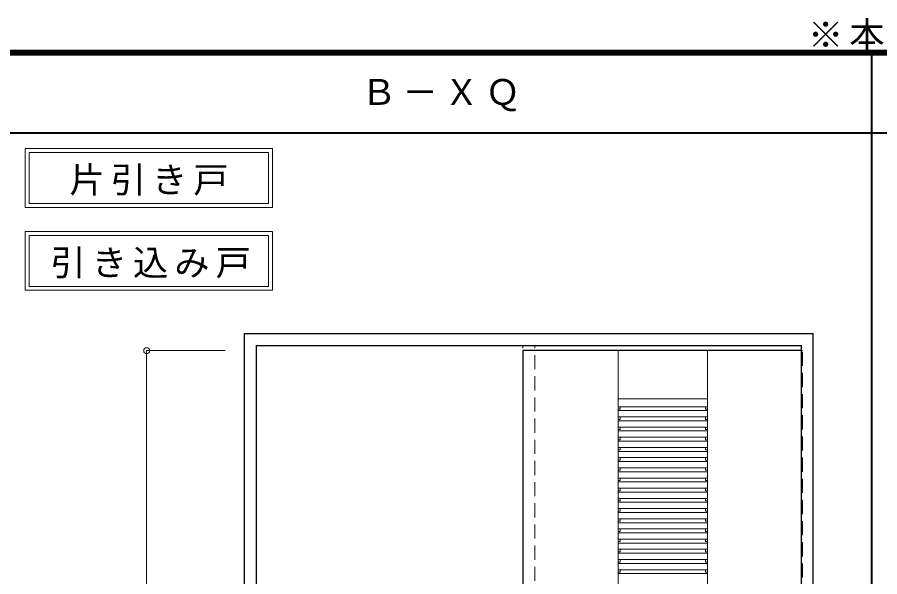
# Model space of a CAD drawing. Units: millimetres, scale not verified. Extents: x -6000 to 5700, y -4307 to 4260.
# Drawn here: x -502 to 1698, y 2832 to 4260 of the extents above; entities that cross this region are included whole.
import ezdxf

# ---------------------------------------------------------------- set-up
doc = ezdxf.new("R2010")
doc.units = ezdxf.units.MM
doc.header["$LTSCALE"] = 30
doc.header["$PDMODE"] = 32
doc.header["$PDSIZE"] = 15
doc.linetypes.add('DASHED1', pattern=[1.8, 1.2, -0.6])
for name, color, linetype, lineweight in [('0-2_扉', 4, 'DASHED1', 9), ('0-3_仕上げ', 4, 'Continuous', 9), ('0-4_枠', 3, 'Continuous', 25), ('0-A_文字', 7, 'Continuous', 18), ('0-B_寸法', 7, 'Continuous', 9), ('F-1_枠', 6, 'Continuous', 40)]:
    doc.layers.add(name, color=color, linetype=linetype, lineweight=lineweight)
doc.styles.add('ＭＳ ゴシック', font='')
doc.styles.get('ＭＳ ゴシック').set_extended_font_data('MS Gothic')

msp = doc.modelspace()

# ---------------------------------------------------------------- linework, layer by layer
at = {"layer": '0-2_扉', "color": 3, "linetype": 'Continuous', "lineweight": 25}
for p, q in [((1498, 3409.5), (788, 3409.5)), ((788, 3409.5), (788, 1426.5))]:
    msp.add_line(p, q, dxfattribs=at)
at = {"layer": '0-2_扉'}
for p, q in [((788, 3409.5), (788, 3405.5)), ((1498, 3409.5), (1501, 3409.5))]:
    msp.add_line(p, q, dxfattribs=at)
msp.add_lwpolyline([(1498, 1426.5), (1501, 1426.5), (1501, 3409.5)], dxfattribs=at)
at = {"layer": '0-3_仕上げ', "color": 7, "lineweight": 18}
for p, q in [((1030.5, 1426.5), (1030.5, 3409.5)), ((1258.5, 1426.5), (1258.5, 3409.5)), ((1030.5, 3286.5), (1258.5, 3286.5))]:
    msp.add_line(p, q, dxfattribs=at)
at = {"layer": '0-3_仕上げ'}
for p, q in [((1030.5, 3266.5), (1258.5, 3266.5)), ((1030.5, 3260.08), (1035.5, 3260.08)), ((1030.5, 3256.5), (1258.5, 3256.5)), ((1035.5, 3266.5), (1035.5, 3260.08)), ((1253.5, 3266.5), (1253.5, 3260.08)), ((1253.5, 3260.08), (1258.5, 3260.08)), ((1030.5, 3240.5), (1258.5, 3240.5)), ((1030.5, 3234.08), (1035.5, 3234.08)), ((1035.5, 3240.5), (1035.5, 3234.08)), ((1253.5, 3240.5), (1253.5, 3234.08)), ((1253.5, 3234.08), (1258.5, 3234.08)), ((1030.5, 3230.5), (1258.5, 3230.5)), ((1030.5, 3214.5), (1258.5, 3214.5)), ((1035.5, 3214.5), (1035.5, 3208.08)), ((1253.5, 3214.5), (1253.5, 3208.08)), ((1030.5, 3208.08), (1035.5, 3208.08)), ((1030.5, 3204.5), (1258.5, 3204.5)), ((1253.5, 3208.08), (1258.5, 3208.08)), ((1030.5, 3188.5), (1258.5, 3188.5)), ((1030.5, 3182.08), (1035.5, 3182.08)), ((1030.5, 3178.5), (1258.5, 3178.5)), ((1035.5, 3188.5), (1035.5, 3182.08)), ((1253.5, 3188.5), (1253.5, 3182.08)), ((1253.5, 3182.08), (1258.5, 3182.08)), ((1030.5, 3162.5), (1258.5, 3162.5)), ((1030.5, 3156.08), (1035.5, 3156.08)), ((1030.5, 3152.5), (1258.5, 3152.5)), ((1035.5, 3162.5), (1035.5, 3156.08)), ((1253.5, 3162.5), (1253.5, 3156.08)), ((1253.5, 3156.08), (1258.5, 3156.08)), ((1030.5, 3136.5), (1258.5, 3136.5)), ((1030.5, 3130.08), (1035.5, 3130.08)), ((1030.5, 3126.5), (1258.5, 3126.5)), ((1035.5, 3136.5), (1035.5, 3130.08)), ((1253.5, 3136.5), (1253.5, 3130.08)), ((1253.5, 3130.08), (1258.5, 3130.08)), ((1030.5, 3110.5), (1258.5, 3110.5)), ((1030.5, 3104.08), (1035.5, 3104.08)), ((1035.5, 3110.5), (1035.5, 3104.08)), ((1253.5, 3110.5), (1253.5, 3104.08)), ((1253.5, 3104.08), (1258.5, 3104.08)), ((1030.5, 3100.5), (1258.5, 3100.5)), ((1030.5, 3084.5), (1258.5, 3084.5)), ((1035.5, 3084.5), (1035.5, 3078.08)), ((1253.5, 3084.5), (1253.5, 3078.08)), ((1030.5, 3078.08), (1035.5, 3078.08)), ((1030.5, 3074.5), (1258.5, 3074.5)), ((1030.5, 3058.5), (1258.5, 3058.5)), ((1035.5, 3058.5), (1035.5, 3052.08)), ((1253.5, 3078.08), (1258.5, 3078.08)), ((1253.5, 3058.5), (1253.5, 3052.08)), ((1030.5, 3052.08), (1035.5, 3052.08)), ((1030.5, 3048.5), (1258.5, 3048.5)), ((1253.5, 3052.08), (1258.5, 3052.08)), ((1030.5, 3032.5), (1258.5, 3032.5)), ((1030.5, 3026.08), (1035.5, 3026.08)), ((1030.5, 3022.5), (1258.5, 3022.5)), ((1035.5, 3032.5), (1035.5, 3026.08)), ((1253.5, 3032.5), (1253.5, 3026.08)), ((1253.5, 3026.08), (1258.5, 3026.08)), ((1030.5, 3006.5), (1258.5, 3006.5)), ((1030.5, 3000.08), (1035.5, 3000.08)), ((1030.5, 2996.5), (1258.5, 2996.5)), ((1035.5, 3006.5), (1035.5, 3000.08)), ((1253.5, 3006.5), (1253.5, 3000.08)), ((1253.5, 3000.08), (1258.5, 3000.08)), ((1030.5, 2980.5), (1258.5, 2980.5)), ((1030.5, 2974.08), (1035.5, 2974.08)), ((1030.5, 2970.5), (1258.5, 2970.5)), ((1035.5, 2980.5), (1035.5, 2974.08)), ((1253.5, 2980.5), (1253.5, 2974.08)), ((1253.5, 2974.08), (1258.5, 2974.08)), ((1030.5, 2954.5), (1258.5, 2954.5)), ((1030.5, 2948.08), (1035.5, 2948.08)), ((1035.5, 2954.5), (1035.5, 2948.08)), ((1253.5, 2954.5), (1253.5, 2948.08)), ((1253.5, 2948.08), (1258.5, 2948.08)), ((1030.5, 2944.5), (1258.5, 2944.5)), ((1030.5, 2928.5), (1258.5, 2928.5)), ((1035.5, 2928.5), (1035.5, 2922.08)), ((1253.5, 2928.5), (1253.5, 2922.08)), ((1030.5, 2922.08), (1035.5, 2922.08)), ((1030.5, 2918.5), (1258.5, 2918.5)), ((1253.5, 2922.08), (1258.5, 2922.08)), ((1030.5, 2902.5), (1258.5, 2902.5)), ((1030.5, 2896.08), (1035.5, 2896.08)), ((1030.5, 2892.5), (1258.5, 2892.5)), ((1035.5, 2902.5), (1035.5, 2896.08)), ((1253.5, 2902.5), (1253.5, 2896.08)), ((1253.5, 2896.08), (1258.5, 2896.08)), ((1030.5, 2876.5), (1258.5, 2876.5)), ((1030.5, 2870.08), (1035.5, 2870.08)), ((1030.5, 2866.5), (1258.5, 2866.5)), ((1035.5, 2876.5), (1035.5, 2870.08)), ((1253.5, 2876.5), (1253.5, 2870.08)), ((1253.5, 2870.08), (1258.5, 2870.08)), ((1030.5, 2850.5), (1258.5, 2850.5)), ((1030.5, 2844.08), (1035.5, 2844.08)), ((1030.5, 2840.5), (1258.5, 2840.5)), ((1035.5, 2850.5), (1035.5, 2844.08)), ((1253.5, 2850.5), (1253.5, 2844.08)), ((1253.5, 2844.08), (1258.5, 2844.08))]:
    msp.add_line(p, q, dxfattribs=at)
at = {"layer": '0-4_枠'}
for p, q in [((78, 1418), (78, 3453)), ((78, 3453), (1528, 3453)), ((1528, 1418), (1528, 3453)), ((108, 3423), (1498, 3423)), ((1498, 1418), (1498, 3423))]:
    msp.add_line(p, q, dxfattribs=at)
at = {"layer": '0-4_枠', "color": 4, "linetype": 'DASHED1', "lineweight": 9}
for p, q in [((788, 1418), (788, 3423)), ((818, 1418), (818, 3423))]:
    msp.add_line(p, q, dxfattribs=at)
at = {"layer": '0-4_枠'}
msp.add_lwpolyline([(78, 1418), (108, 1418), (108, 3423)], dxfattribs=at)
at = {"layer": '0-A_文字'}
for p, q in [((-482, 3925), (-482, 3775)), ((-472, 3915), (-472, 3785)), ((-472, 3915), (139.03, 3915)), ((139.03, 3915), (139.03, 3785)), ((-472, 3785), (139.03, 3785)), ((-482, 3775), (149.03, 3775)), ((-482, 3713.53), (-482, 3563.53)), ((-472, 3703.53), (-472, 3573.53)), ((-472, 3703.53), (139.03, 3703.53)), ((139.03, 3703.53), (139.03, 3573.53)), ((-472, 3573.53), (139.03, 3573.53)), ((-482, 3563.53), (149.03, 3563.53))]:
    msp.add_line(p, q, dxfattribs=at)
for points in [[(-482, 3925), (149.03, 3925), (149.03, 3775)], [(-482, 3713.53), (149.03, 3713.53), (149.03, 3563.53)]]:
    msp.add_lwpolyline(points, dxfattribs=at)
at = {"layer": '0-B_寸法', "color": 4}
for q in [(-172, 1426.5), (28, 3409.5)]:
    msp.add_line((-172, 3409.5), q, dxfattribs=at)
at = {"layer": '0-B_寸法'}
msp.add_point((-172, 3409.5), dxfattribs=at)
at = {"layer": 'F-1_枠'}
for p, q in [((-6000, 4175), (5700, 4175)), ((-6000, 4170), (5700, 4170)), ((-6000, 4165), (5700, 4165)), ((1678, -3790), (1678, 4175)), ((-6000, 3965), (5700, 3965))]:
    msp.add_line(p, q, dxfattribs=at)

# ---------------------------------------------------------------- texts
at = {"layer": '0-A_文字', "char_height": 65.98, "attachment_point": 7, "style": 'ＭＳ ゴシック'}
for s, insert in [('\\T1.17;※本図は意匠確認用です。\u3000表記の簡略化している部位がございますのでご注意下さい。', (1515, 4175)), ('\\T1.17;Ｂ－ＸＱ', (375.5, 4020)), ('\\T1.17;片引き戸', (-368.98, 3805)), ('\\T1.17;引き込み戸', (-417.34, 3593.53))]:
    msp.add_mtext(s, dxfattribs=dict(at, insert=insert))

doc.saveas('drawing.dxf')
